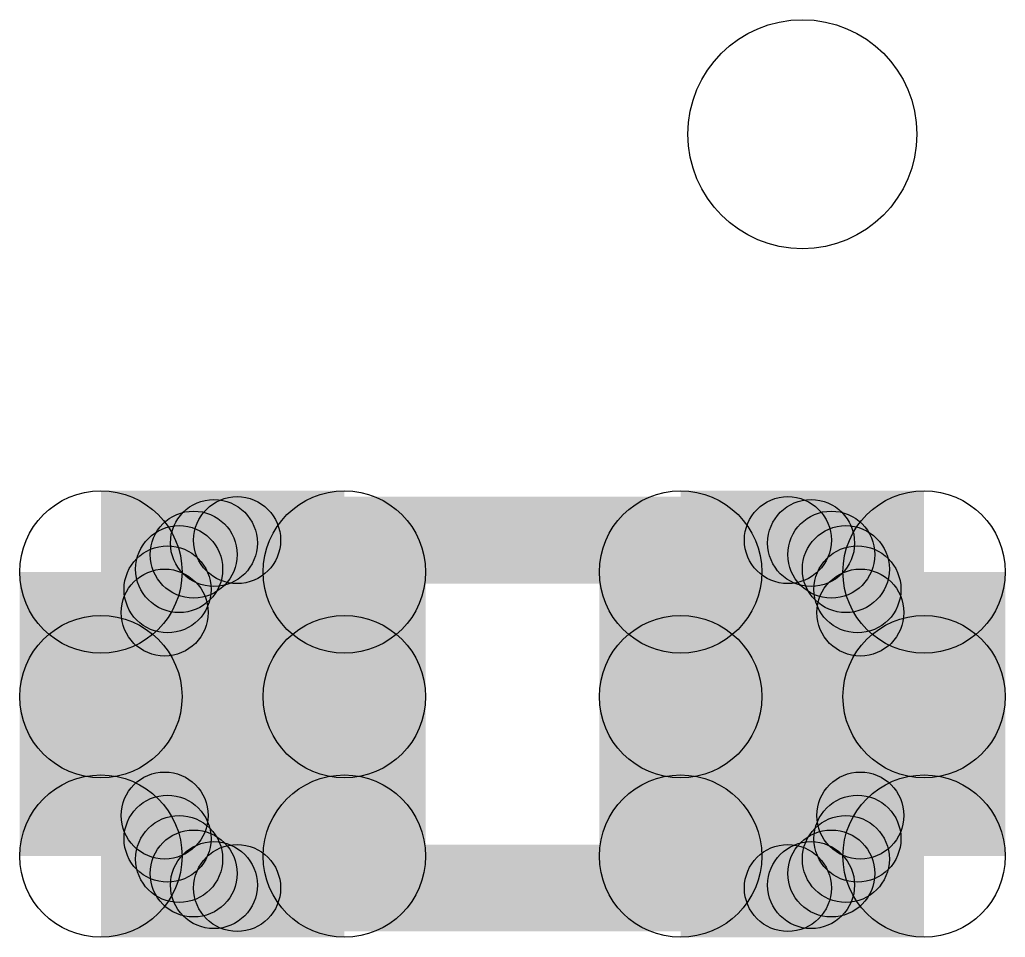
# Model space of a CAD drawing. Extents: x 0 to 126, y 0 to 22.
# Drawn here: x 9.601 to 10.465, y 9.406 to 10.21 of the extents above; entities that cross this region are included whole.
import ezdxf

# ---------------------------------------------------------------- set-up
doc = ezdxf.new("R2010")
doc.units = 0
doc.layers.get('0').update_dxf_attribs({"linetype": 'CONTINUOUS'})
for name, color, linetype in [('SEEEDSTUDIOXIAONRF52840V1_1_GTO', 10, 'CONTINUOUS'), ('SEEEDSTUDIOXIAONRF52840V1_1_GTS', 9, 'CONTINUOUS'), ('SEEEDSTUDIOXIAONRF52840V1_1_TXT', 12, 'CONTINUOUS')]:
    doc.layers.add(name, color=color, linetype=linetype)

# ---------------------------------------------------------------- blocks, each defined once
blk = doc.blocks.new('ROUND_35')
blk.add_circle((0, 0), 0.0381)
blk = doc.blocks.new('ROUND_68')
blk.add_circle((0, 0), 0.07112)
blk = doc.blocks.new('ROUND_85')
blk.add_circle((0, 0), 0.10033)

msp = doc.modelspace()

# ---------------------------------------------------------------- linework, layer by layer
at = {"layer": 'SEEEDSTUDIOXIAONRF52840V1_1_GTO', "const_width": 0.0762}
for points in [[(9.77138, 9.75106), (9.7536, 9.7409)], [(9.7917, 9.7536), (9.77138, 9.75106)], [(10.2743, 9.7536), (9.7917, 9.7536)], [(10.29462, 9.75106), (10.2743, 9.7536)], [(10.3124, 9.7409), (10.29462, 9.75106)], [(9.7536, 9.7409), (9.7409, 9.7282)], [(10.3251, 9.7282), (10.3124, 9.7409)], [(9.7409, 9.7282), (9.73074, 9.71042)], [(10.33526, 9.71042), (10.3251, 9.7282)], [(9.73074, 9.71042), (9.7282, 9.6901)], [(10.3378, 9.6901), (10.33526, 9.71042)], [(9.7282, 9.6901), (9.7282, 9.5123)], [(10.3378, 9.5123), (10.3378, 9.6901)], [(9.7282, 9.5123), (9.73074, 9.49198)], [(10.33526, 9.49198), (10.3378, 9.5123)], [(9.73074, 9.49198), (9.7409, 9.4742)], [(10.3251, 9.4742), (10.33526, 9.49198)], [(9.7409, 9.4742), (9.7536, 9.4615)], [(10.3124, 9.4615), (10.3251, 9.4742)], [(9.7536, 9.4615), (9.77138, 9.45134)], [(10.29462, 9.45134), (10.3124, 9.4615)], [(9.77138, 9.45134), (9.7917, 9.4488)], [(9.7917, 9.4488), (10.2743, 9.4488)], [(10.2743, 9.4488), (10.29462, 9.45134)]]:
    msp.add_lwpolyline(points, dxfattribs=at)
at = {"layer": 'SEEEDSTUDIOXIAONRF52840V1_1_GTS', "const_width": 0.14224}
for points in [[(9.88568, 9.72566), (9.67232, 9.72566)], [(9.67232, 9.47674), (9.67232, 9.72566)], [(9.88568, 9.72566), (9.88568, 9.47674)], [(10.39368, 9.72566), (10.18032, 9.72566)], [(10.18032, 9.47674), (10.18032, 9.72566)], [(10.39368, 9.72566), (10.39368, 9.47674)], [(9.67232, 9.61644), (9.88568, 9.61644)], [(10.18032, 9.61644), (10.39368, 9.61644)], [(9.88568, 9.47674), (9.67232, 9.47674)], [(10.39368, 9.47674), (10.18032, 9.47674)]]:
    msp.add_lwpolyline(points, dxfattribs=at)

# ---------------------------------------------------------------- block references
at = {"layer": 'SEEEDSTUDIOXIAONRF52840V1_1_GTO'}
for p in [(9.77138, 9.75106), (9.7917, 9.7536), (10.2743, 9.7536), (10.2743, 9.7536), (10.29462, 9.75106), (9.7536, 9.7409), (10.3124, 9.7409), (9.7409, 9.7282), (10.3251, 9.7282), (9.73074, 9.71042), (10.33526, 9.71042), (9.7282, 9.6901), (10.3378, 9.6901), (9.7282, 9.5123), (10.3378, 9.5123), (9.73074, 9.49198), (10.33526, 9.49198), (9.7409, 9.4742), (10.3251, 9.4742), (9.7536, 9.4615), (10.3124, 9.4615), (9.77138, 9.45134), (9.7917, 9.4488), (10.2743, 9.4488), (10.29462, 9.45134)]:
    msp.add_blockref('ROUND_35', p, dxfattribs=at)
at = {"layer": 'SEEEDSTUDIOXIAONRF52840V1_1_GTS'}
for p in [(9.67232, 9.72566), (9.67232, 9.72566), (9.88568, 9.72566), (9.88568, 9.72566), (10.18032, 9.72566), (10.18032, 9.72566), (10.39368, 9.72566), (10.39368, 9.72566), (9.67232, 9.61644), (9.88568, 9.61644), (10.18032, 9.61644), (10.39368, 9.61644), (9.67232, 9.47674), (9.88568, 9.47674), (10.18032, 9.47674), (10.39368, 9.47674)]:
    msp.add_blockref('ROUND_68', p, dxfattribs=at)
at = {"layer": 'SEEEDSTUDIOXIAONRF52840V1_1_TXT'}
msp.add_blockref('ROUND_85', (10.287, 10.1092), dxfattribs=at)

doc.saveas('drawing.dxf')
